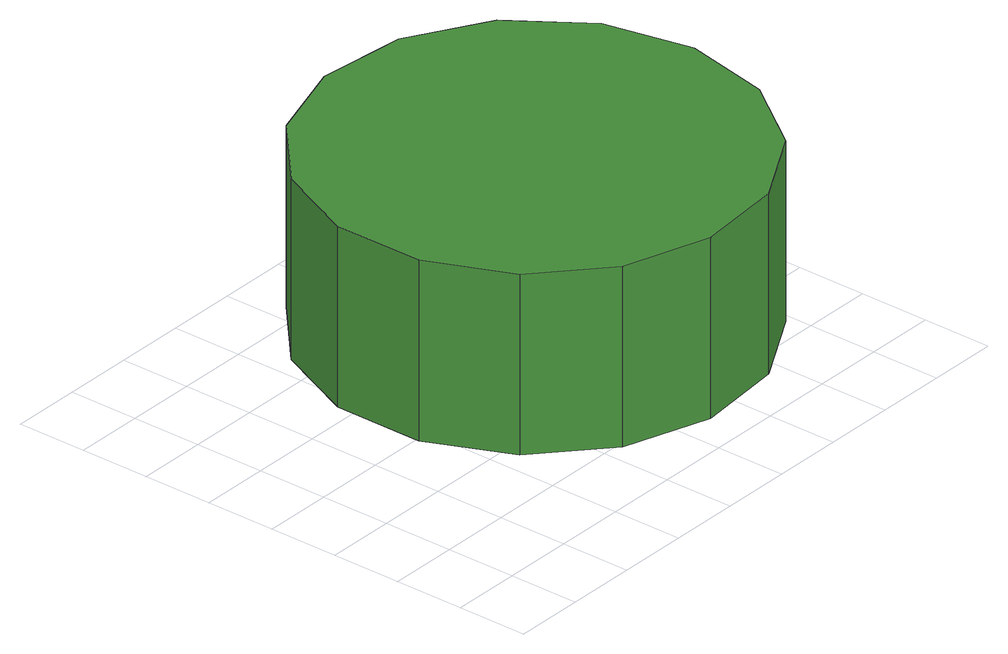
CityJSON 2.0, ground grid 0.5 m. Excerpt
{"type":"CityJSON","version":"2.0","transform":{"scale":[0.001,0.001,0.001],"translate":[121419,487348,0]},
"CityObjects":{
"tree1":{"type":"SolitaryVegetationObject","attributes":{"function":"something"},"geometry":[{"type":"MultiSurface","lod":"1","boundaries":[[[0,1,2,3,4,5,6,7,8,9,10,11,12,13,14]],[[15,16,17,18,19,20,21,22,23,24,25,26,27,28,29]],[[0,29,28,1]],[[1,28,27,2]],[[2,27,26,3]],[[3,26,25,4]],[[4,25,24,5]],[[5,24,23,6]],[[6,23,22,7]],[[7,22,21,8]],[[8,21,20,9]],[[9,20,19,10]],[[10,19,18,11]],[[11,18,17,12]],[[12,17,16,13]],[[13,16,15,14]],[[14,15,29,0]]]}]}
},
"vertices":[
[3957,1801,1897],[3823,2430,1897],[3445,2950,1897],[2889,3271,1897],[2249,3338,1897],[1638,3140,1897],[1160,2709,1897],[899,2122,1897],[899,1479,1897],[1160,892,1897],[1638,462,1897],[2249,264,1897],[2889,331,1897],[3445,652,1897],[3823,1172,1897],[3823,1172,607],[3445,652,607],[2889,331,607],[2249,264,607],[1638,462,607],[1160,892,607],[899,1479,607],[899,2122,607],[1160,2709,607],[1638,3140,607],[2249,3338,607],[2889,3271,607],[3445,2950,607],[3823,2430,607],[3957,1801,607]
]}
